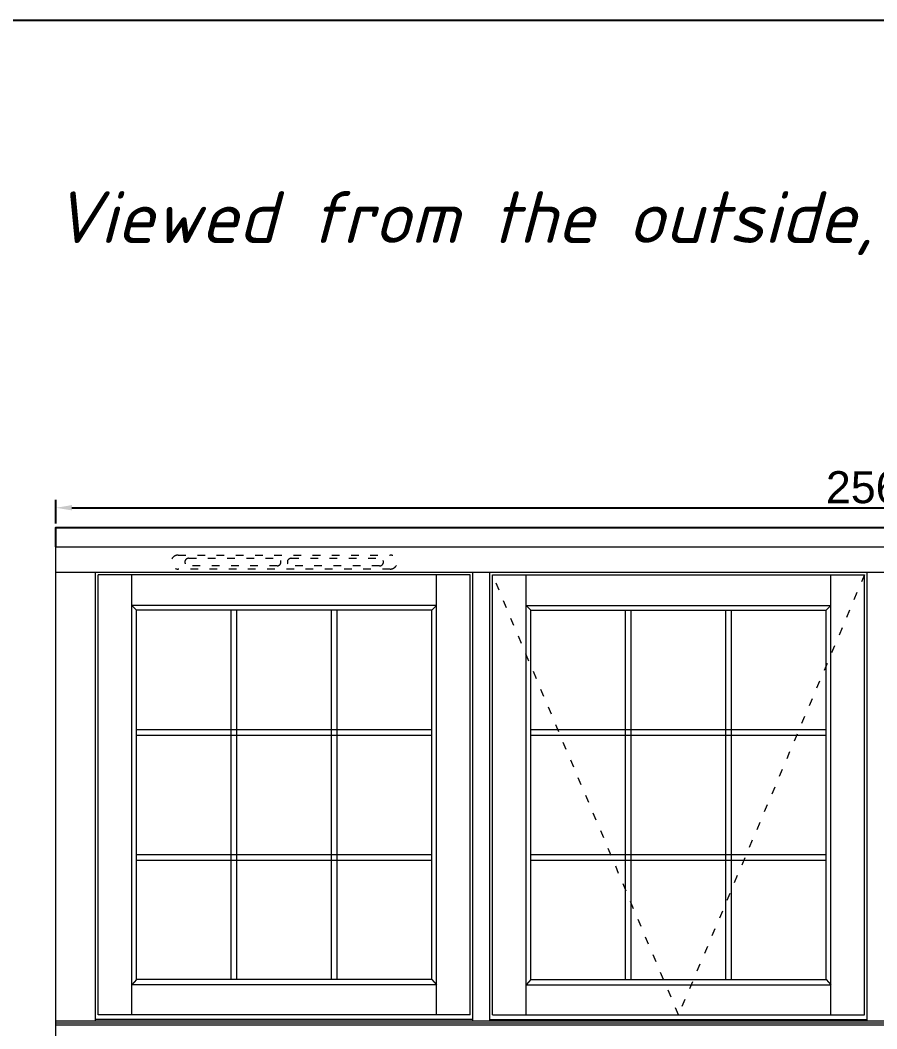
# Model space of a CAD drawing. Header units: millimetres. Extents: x 0 to 182016, y 11 to 3710.
# Drawn here: x 49670 to 51008, y 2135 to 3710 of the extents above; entities that cross this region are included whole.
import ezdxf

# ---------------------------------------------------------------- set-up
doc = ezdxf.new("R2010")
doc.units = ezdxf.units.MM
doc.linetypes.add('ACAD_ISO03W100', pattern=[30, 12, -18])
doc.styles.add('ROMANS', font='stylu.ttf', dxfattribs={"oblique": 15})
doc.styles.get("Standard").update_dxf_attribs({"font": 'arial.ttf'})
doc.dimstyles.new('Padidinti matmenys', dxfattribs={"dimscale": 10, "dimtxt": 5, "dimasz": 2.5, "dimexe": 1.25, "dimexo": 0.625, "dimtad": 1, "dimdec": 1, "dimtxsty": 'Standard', "dimcen": 2.5, "dimadec": 0, "dimazin": 0, "dimtfac": 1, "dimtdec": 1, "dimtmove": 0, "dimatfit": 3, "dimfxl": 1, "dimarcsym": 0})

# ---------------------------------------------------------------- blocks, each defined once
blk = doc.blocks.new('*D1507')
at = {"color": 0, "lineweight": -2, "transparency": 16777216}
for p, q in [((49726, 2924.2), (49726, 2961.3)), ((49751, 2948.8), (52261, 2948.8)), ((52286, 2924.2), (52286, 2961.3))]:
    blk.add_line(p, q, dxfattribs=at)
at = {"color": 0, "transparency": 16777216}
for points in [[(49751, 2953), (49751, 2944.7), (49726, 2948.8)], [(52261, 2953), (52261, 2944.7), (52286, 2948.8)]]:
    blk.add_solid(points, dxfattribs=at)
at = {"layer": 'Defpoints', "color": 0, "transparency": 16777216}
for p in [(52286, 2948.8), (49726, 2917.9), (52286, 2917.9)]:
    blk.add_point(p, dxfattribs=at)
at = {"color": 0, "lineweight": 5, "transparency": 16777216, "insert": (51006, 2980.6), "char_height": 50, "attachment_point": 5}
blk.add_mtext('2560', dxfattribs=at)
blk = doc.blocks.new('tv')
at = {"linetype": 'ACAD_ISO03W100', "lineweight": 5}
for p, q in [((29400.1, 41533.7), (29731.1, 41533.7)), ((29731.1, 41511.7), (29400.1, 41511.7))]:
    blk.add_line(p, q, dxfattribs=at)
for points in [[(29416.6, 41528.7), (29554.6, 41528.7, -1), (29554.6, 41516.7), (29416.6, 41516.7, -1)], [(29576.6, 41516.7, -1), (29576.6, 41528.7), (29714.6, 41528.7, -1), (29714.6, 41516.7)]]:
    blk.add_lwpolyline(points, format="xyb", close=True, dxfattribs=at)
for centre, start, end in [((29400.1, 41522.7), 90, 270), ((29731.1, 41522.7), 270, 90)]:
    blk.add_arc(centre, 11, start, end, dxfattribs=at)

msp = doc.modelspace()

# ---------------------------------------------------------------- linework, layer by layer
at = {"lineweight": 5}
for p, q in [((49725.9992842, 2887.9266326), (52285.9779198, 2887.9266326)), ((49725.9992842, 997.8961834), (49725.9992842, 2887.9266326)), ((52285.9779198, 2847.9266322), (49725.9992842, 2847.9266322)), ((49787.9608088, 2146.9011768), (49787.9608088, 2847.9266322)), ((50372.7247052, 2843.9266322), (49791.9608088, 2843.9266322)), ((49791.9608088, 2156.7011768), (49791.9608088, 2843.9266322)), ((49844.6437141, 2156.7011768), (49844.6437141, 2843.9266322)), ((50320.0417995, 2156.7011768), (50320.0417995, 2843.9266322)), ((50372.7247052, 2156.7011768), (50372.7247052, 2843.9266322)), ((50376.7247052, 2146.9011768), (50376.7247052, 2847.9266322)), ((50403.7247052, 2146.9011768), (50403.7247052, 2847.9266322)), ((50407.7247049, 2843.9266322), (50988.488602, 2843.9266322)), ((50407.7247053, 2156.7011768), (50407.7247053, 2843.9266322)), ((50460.4076109, 2156.7011768), (50460.4076109, 2843.9266322)), ((50935.8056963, 2156.7011768), (50935.8056963, 2843.9266322)), ((50988.488602, 2156.7011768), (50988.488602, 2843.9266322)), ((50992.488602, 2146.9011768), (50992.488602, 2847.9266322)), ((50320.0417995, 2796.2437265), (49844.6437141, 2796.2437265)), ((49851.9608084, 2788.9266322), (49844.6437141, 2796.2437265)), ((50312.7247052, 2788.9266322), (49851.9608084, 2788.9266322)), ((49851.9608084, 2211.7011768), (49851.9608084, 2788.9266322)), ((49999.5608084, 2211.7011768), (49999.5608084, 2788.9266322)), ((50008.5608084, 2211.7011768), (50008.5608084, 2788.9266322)), ((50156.1608084, 2211.7011768), (50156.1608084, 2788.9266322)), ((50165.1608084, 2211.7011768), (50165.1608084, 2788.9266322)), ((50312.7247052, 2788.9266322), (50320.0417995, 2796.2437265)), ((50312.7247052, 2211.7011768), (50312.7247052, 2788.9266322)), ((50460.4076109, 2796.2437265), (50935.8056963, 2796.2437265)), ((50467.7247053, 2788.9266322), (50460.4076109, 2796.2437265)), ((50467.7247052, 2788.9266322), (50928.488602, 2788.9266322)), ((50467.7247053, 2211.7011768), (50467.7247053, 2788.9266322)), ((50615.3247053, 2211.7011768), (50615.3247053, 2788.9266322)), ((50624.3247053, 2211.7011768), (50624.3247053, 2788.9266322)), ((50771.9247053, 2211.7011768), (50771.9247053, 2788.9266322)), ((50780.9247053, 2211.7011768), (50780.9247053, 2788.9266322)), ((50928.488602, 2788.9266322), (50935.8056963, 2796.2437265)), ((50928.488602, 2211.7011768), (50928.488602, 2788.9266322)), ((49851.9608084, 2602.5011768), (50312.7247052, 2602.5011768)), ((50467.7247053, 2602.5011768), (50928.488602, 2602.5011768)), ((49851.9608084, 2593.5011768), (50312.7247052, 2593.5011768)), ((50467.7247053, 2593.5011768), (50928.488602, 2593.5011768)), ((49851.9608084, 2407.1011768), (50312.7247052, 2407.1011768)), ((49851.9608084, 2398.1011768), (50312.7247052, 2398.1011768)), ((50467.7247053, 2407.1011768), (50928.488602, 2407.1011768)), ((50467.7247053, 2398.1011768), (50928.488602, 2398.1011768)), ((49851.9608084, 2211.7011768), (49844.6437141, 2203.6027506)), ((50312.7247052, 2211.7011768), (49851.9608084, 2211.7011768)), ((50312.7247052, 2211.7011768), (50320.0417995, 2203.6027506)), ((50467.7247053, 2211.7011768), (50460.4076109, 2203.6027506)), ((50467.7247052, 2211.7011768), (50928.488602, 2211.7011768)), ((50928.488602, 2211.7011768), (50935.8056963, 2203.6027506)), ((50320.0417995, 2203.6027506), (49844.6437141, 2203.6027506)), ((50460.4076109, 2203.6027506), (50935.8056963, 2203.6027506)), ((52285.9779198, 2146.9011768), (49725.9992842, 2146.9011768)), ((49725.9992842, 2144.2765169), (52285.9779198, 2144.2765169)), ((50376.7247052, 2149.2476005), (49787.9608088, 2149.2476005)), ((50372.7247052, 2156.7011768), (49791.9608088, 2156.7011768)), ((50403.7247049, 2149.2476005), (50992.488602, 2149.2476005)), ((50407.7247049, 2156.7011768), (50988.488602, 2156.7011768)), ((49725.9992842, 2140.9982295), (52285.9779198, 2140.9982295))]:
    msp.add_line(p, q, dxfattribs=at)
at = {"linetype": 'ACAD_ISO03W100', "lineweight": 5}
for p, q in [((50698.1066534, 2156.7011768), (50407.7247053, 2843.9266322)), ((50988.488602, 2843.9266322), (50698.1066534, 2156.7011768))]:
    msp.add_line(p, q, dxfattribs=at)
msp.add_lwpolyline([(53575.0454685, 3710.4502728), (53575.0454685, 10.9108603), (48075.7301256, 10.9108603), (48075.7301256, 3710.4502728)], close=True)
at = {"ltscale": 0.1}
msp.add_lwpolyline([(49725.9992842, 2887.9266326), (49725.9992842, 2917.9266326), (52285.9779198, 2917.9266326), (52285.9779198, 2887.9266326)], dxfattribs=at)

# ---------------------------------------------------------------- block references
at = {"color": 1}
msp.add_blockref('tv', (20516.7599246, -38658.756211), dxfattribs=at)

# ---------------------------------------------------------------- texts
at = {"lineweight": 0, "insert": (49721.9286659, 3443.1762634), "char_height": 80.838163663, "attachment_point": 1, "style": 'ROMANS'}
msp.add_mtext('{\\fISOCPEUR|b0|i0|c186|p34;Viewed from the outside, opens to the outside.}', dxfattribs=at)

# ---------------------------------------------------------------- dimensions: what is measured, and where the dimension line sits
at = {"color": 1, "lineweight": 5}
dim = msp.add_linear_dim(base=(52285.9779198, 2948.829415), p1=(49725.9992842, 2917.9266326), p2=(52285.9779198, 2917.9266326), dimstyle='Padidinti matmenys', dxfattribs=at)
dim.commit()
dim.dimension.update_dxf_attribs({"geometry": '*D1507', "text_midpoint": (51005.988602, 2948.829415), "dimtype": 160})

doc.saveas('drawing.dxf')
